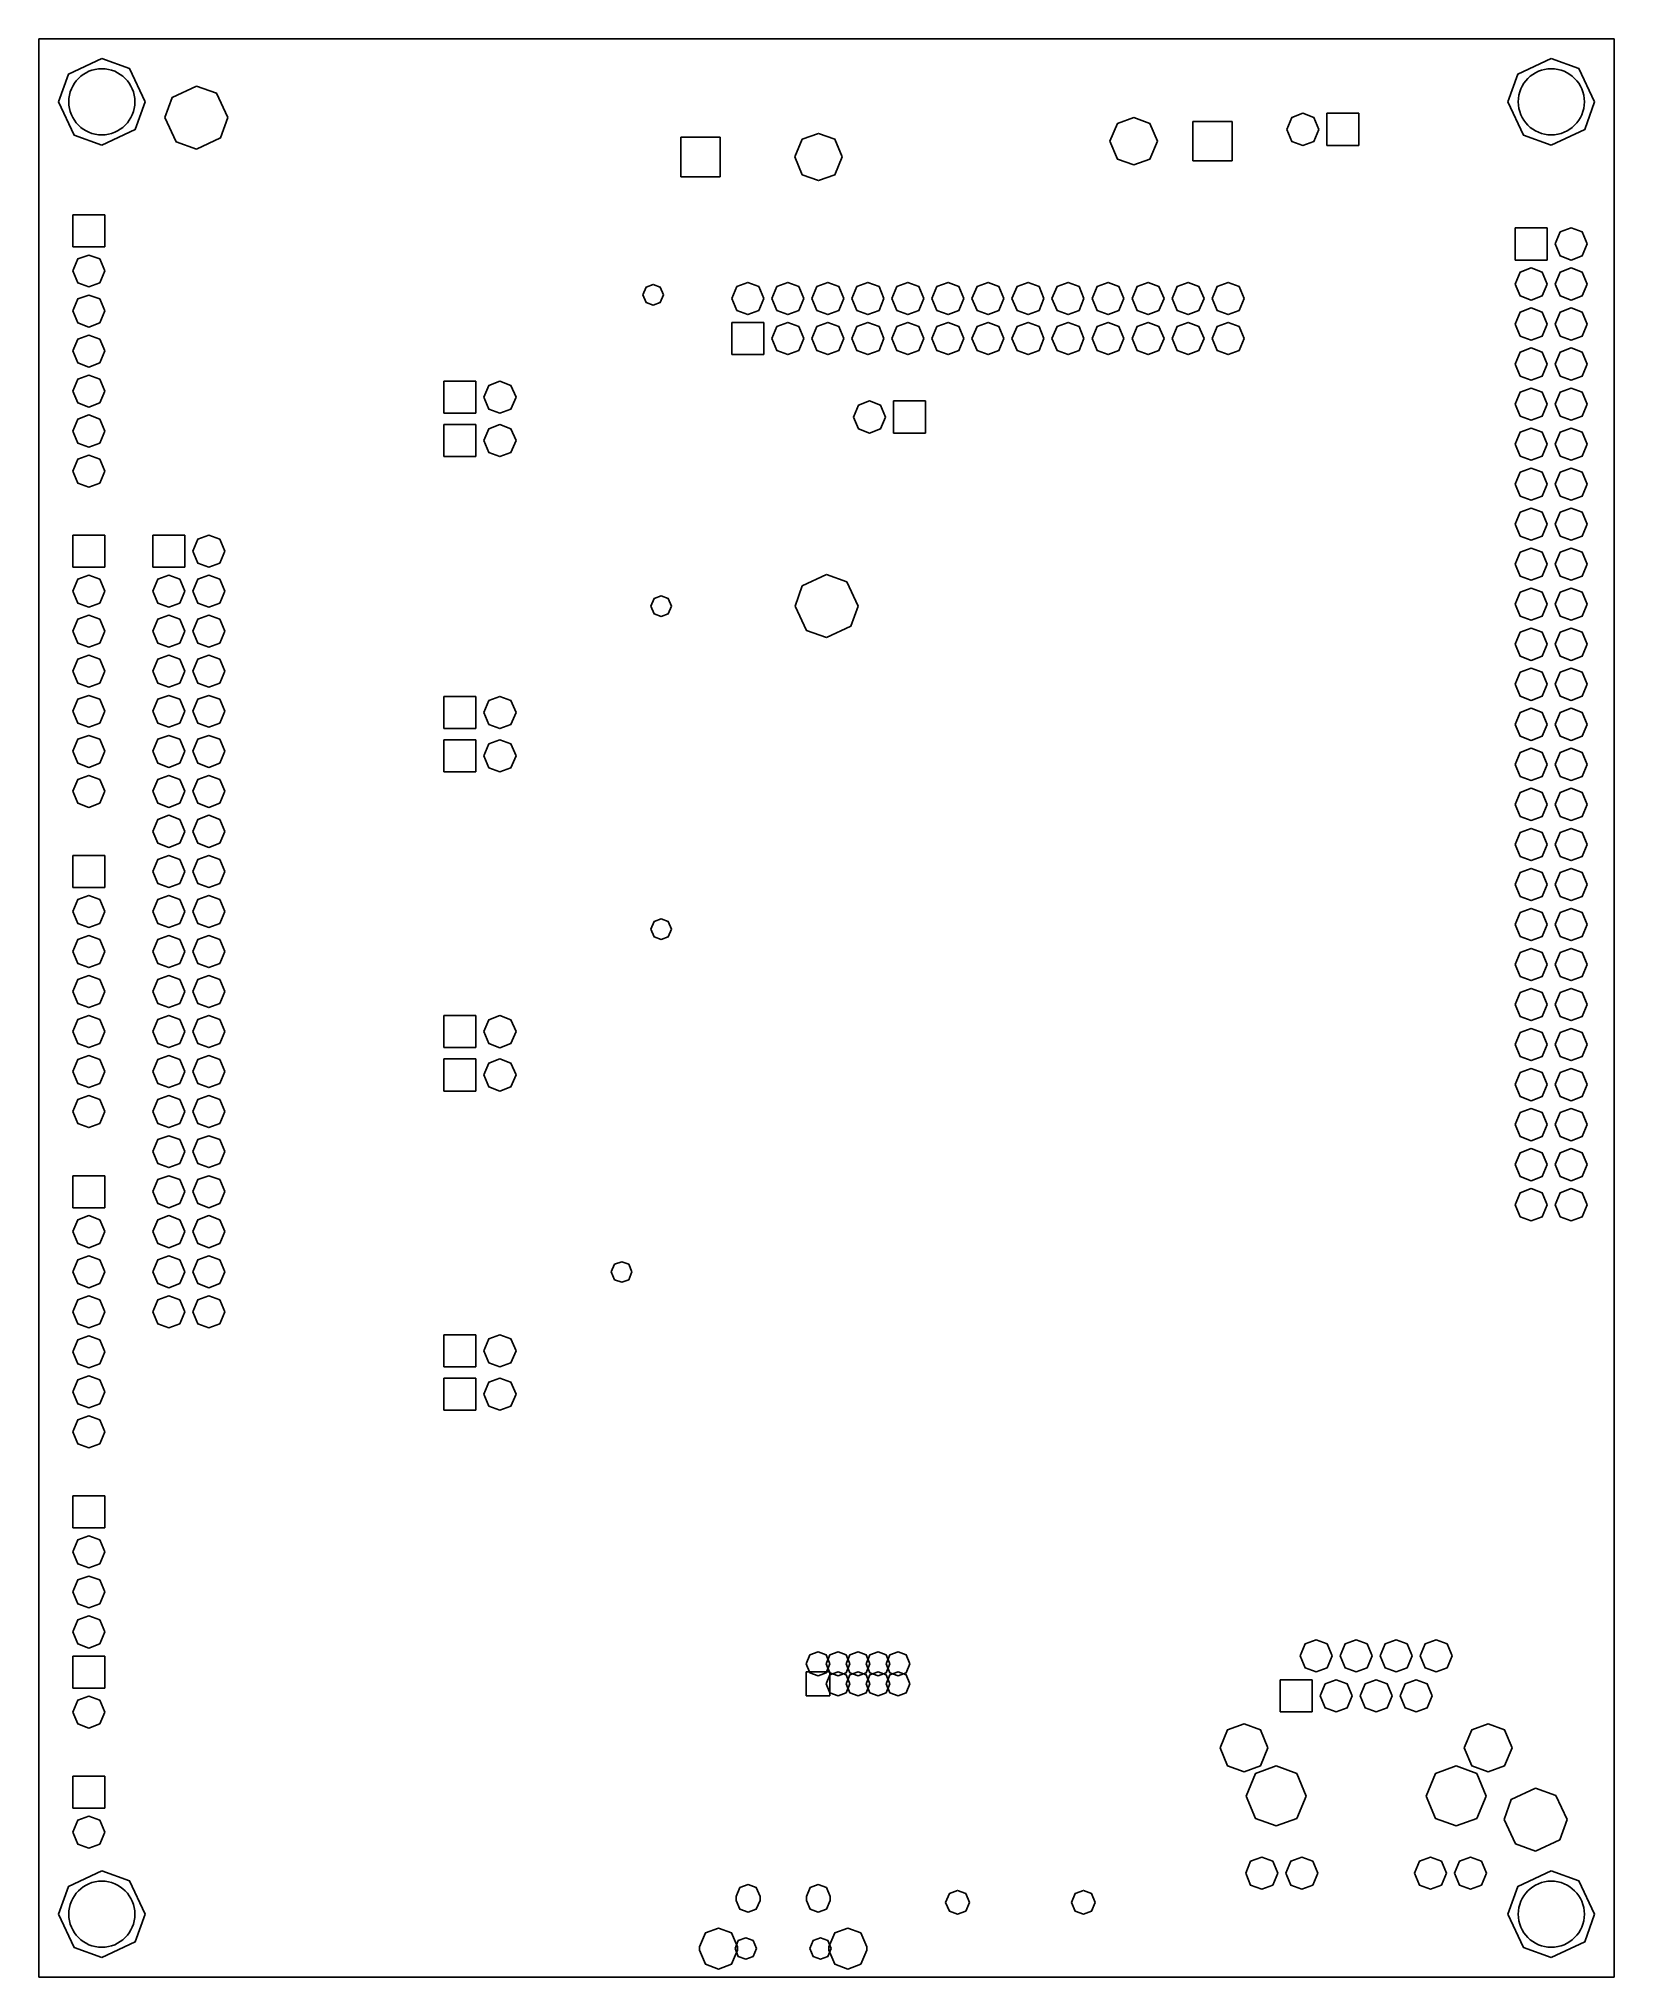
# Model space of a CAD drawing. Extents: x 4 to 104, y 32 to 155.
import ezdxf

# ---------------------------------------------------------------- set-up
doc = ezdxf.new("R2010")
doc.units = 0
doc.layers.get('0').update_dxf_attribs({"linetype": 'CONTINUOUS'})

msp = doc.modelspace()

# ---------------------------------------------------------------- linework, layer by layer
at = {"color": 7, "linetype": 'CONTINUOUS'}
for p, q in [((4.17, 155.18), (104.17, 155.18)), ((4.17, 32.18), (4.17, 155.18)), ((4.17, 155.18), (104.17, 155.18)), ((4.17, 32.18), (4.17, 155.18)), ((4.17, 155.18), (4.17, 32.18)), ((104.17, 155.18), (4.17, 155.18)), ((104.17, 155.18), (104.17, 32.18)), ((104.17, 155.18), (104.17, 32.18)), ((104.17, 32.18), (104.17, 155.18)), ((87.95, 150.45), (85.92, 150.45)), ((85.92, 150.45), (85.92, 148.41)), ((87.95, 148.41), (87.95, 150.45)), ((47.42, 148.93), (44.92, 148.93)), ((44.92, 148.93), (44.92, 146.43)), ((47.42, 146.43), (47.42, 148.93)), ((79.92, 149.93), (77.41, 149.93)), ((77.41, 149.93), (77.41, 147.43)), ((79.92, 147.43), (79.92, 149.93)), ((85.92, 148.41), (87.95, 148.41)), ((44.92, 146.43), (47.42, 146.43)), ((77.41, 147.43), (79.92, 147.43)), ((8.36, 144), (6.33, 144)), ((6.33, 144), (6.33, 141.97)), ((8.36, 141.97), (8.36, 144)), ((99.91, 143.18), (97.88, 143.18)), ((97.88, 143.18), (97.88, 141.14)), ((99.91, 141.14), (99.91, 143.18)), ((6.33, 141.97), (8.36, 141.97)), ((97.88, 141.14), (99.91, 141.14)), ((50.19, 137.18), (48.16, 137.18)), ((48.16, 137.18), (48.16, 135.15)), ((50.19, 135.15), (50.19, 137.18)), ((48.16, 135.15), (50.19, 135.15)), ((31.92, 133.45), (29.88, 133.45)), ((29.88, 133.45), (29.88, 131.42)), ((31.92, 131.42), (31.92, 133.45)), ((60.45, 132.2), (58.42, 132.2)), ((58.42, 132.2), (58.42, 130.16)), ((60.45, 130.16), (60.45, 132.2)), ((29.88, 131.42), (31.92, 131.42)), ((31.92, 130.7), (29.88, 130.7)), ((29.88, 130.7), (29.88, 128.67)), ((31.92, 128.67), (31.92, 130.7)), ((58.42, 130.16), (60.45, 130.16)), ((29.88, 128.67), (31.92, 128.67)), ((8.36, 123.69), (6.33, 123.69)), ((6.33, 123.69), (6.33, 121.65)), ((8.36, 121.65), (8.36, 123.69)), ((13.44, 123.69), (11.41, 123.69)), ((11.41, 123.69), (11.41, 121.65)), ((13.44, 121.65), (13.44, 123.69)), ((6.33, 121.65), (8.36, 121.65)), ((11.41, 121.65), (13.44, 121.65)), ((31.92, 113.45), (29.88, 113.45)), ((29.88, 113.45), (29.88, 111.41)), ((31.92, 111.41), (31.92, 113.45)), ((29.88, 111.41), (31.92, 111.41)), ((31.92, 110.7), (29.88, 110.7)), ((29.88, 110.7), (29.88, 108.66)), ((31.92, 108.66), (31.92, 110.7)), ((29.88, 108.66), (31.92, 108.66)), ((8.36, 103.36), (6.33, 103.36)), ((6.33, 103.36), (6.33, 101.33)), ((8.36, 101.33), (8.36, 103.36)), ((6.33, 101.33), (8.36, 101.33)), ((31.92, 93.2), (29.88, 93.2)), ((29.88, 93.2), (29.88, 91.17)), ((31.92, 91.17), (31.92, 93.2)), ((29.88, 91.17), (31.92, 91.17)), ((31.92, 90.45), (29.88, 90.45)), ((29.88, 90.45), (29.88, 88.41)), ((31.92, 88.41), (31.92, 90.45)), ((29.88, 88.41), (31.92, 88.41)), ((8.36, 83.04), (6.33, 83.04)), ((6.33, 83.04), (6.33, 81.01)), ((8.36, 81.01), (8.36, 83.04)), ((6.33, 81.01), (8.36, 81.01)), ((31.92, 72.95), (29.88, 72.95)), ((29.88, 72.95), (29.88, 70.92)), ((31.92, 70.92), (31.92, 72.95)), ((29.88, 70.92), (31.92, 70.92)), ((31.92, 70.2), (29.88, 70.2)), ((29.88, 70.2), (29.88, 68.17)), ((31.92, 68.17), (31.92, 70.2)), ((29.88, 68.17), (31.92, 68.17)), ((8.36, 62.73), (6.33, 62.73)), ((6.33, 62.73), (6.33, 60.69)), ((8.36, 60.69), (8.36, 62.73)), ((6.33, 60.69), (8.36, 60.69)), ((8.36, 52.56), (6.33, 52.56)), ((6.33, 52.56), (6.33, 50.53)), ((8.36, 50.53), (8.36, 52.56)), ((6.33, 50.53), (8.36, 50.53)), ((54.38, 51.55), (52.87, 51.55)), ((52.87, 51.55), (52.87, 50.04)), ((54.38, 50.04), (54.38, 51.55)), ((84.99, 51.05), (82.96, 51.05)), ((82.96, 51.05), (82.96, 49.02)), ((84.99, 49.02), (84.99, 51.05)), ((52.87, 50.04), (54.38, 50.04)), ((82.96, 49.02), (84.99, 49.02)), ((8.36, 44.94), (6.33, 44.94)), ((6.33, 44.94), (6.33, 42.91)), ((8.36, 42.91), (8.36, 44.94)), ((6.33, 42.91), (8.36, 42.91)), ((48.44, 37.3), (48.44, 37.06)), ((49.95, 37.06), (49.95, 37.3)), ((52.89, 37.3), (52.89, 37.06)), ((54.4, 37.06), (54.4, 37.3)), ((46.11, 34.1), (46.11, 33.9)), ((48.52, 33.9), (48.52, 34.1)), ((54.31, 34.1), (54.31, 33.9)), ((56.72, 33.9), (56.72, 34.1)), ((104.17, 32.18), (4.17, 32.18)), ((104.17, 32.18), (4.17, 32.18)), ((4.17, 32.18), (104.17, 32.18))]:
    msp.add_line(p, q, dxfattribs=at)
at = {"color": 7, "linetype": 'CONTINUOUS', "flags": 128}
for points in [[(8.17, 153.93), (6.05, 152.94), (5.41, 151.18)], [(10.92, 151.18), (9.93, 153.3), (8.17, 153.93)], [(100.17, 153.93), (98.05, 152.94), (97.41, 151.18)], [(102.92, 151.18), (101.93, 153.3), (100.17, 153.93)], [(14.17, 152.18), (12.63, 151.46), (12.17, 150.18)], [(16.17, 150.18), (15.45, 151.72), (14.17, 152.18)], [(5.41, 151.18), (6.41, 149.06), (8.17, 148.43)], [(8.17, 148.43), (10.29, 149.42), (10.92, 151.18)], [(12.17, 150.18), (12.89, 148.64), (14.17, 148.18)], [(14.17, 148.18), (15.71, 148.9), (16.17, 150.18)], [(75.17, 148.68), (74.7, 149.81), (73.67, 150.18), (72.63, 149.81), (72.16, 148.68)], [(85.41, 149.43), (85.1, 150.19), (84.4, 150.45), (83.7, 150.19), (83.38, 149.43)], [(97.41, 151.18), (98.41, 149.06), (100.17, 148.43)], [(100.17, 148.43), (102.29, 149.42), (102.92, 151.18)], [(55.17, 147.68), (54.7, 148.81), (53.67, 149.18), (52.63, 148.81), (52.16, 147.68)], [(83.38, 149.43), (83.7, 148.67), (84.4, 148.41), (85.1, 148.67), (85.41, 149.43)], [(52.16, 147.68), (52.63, 146.55), (53.67, 146.18), (54.7, 146.55), (55.17, 147.68)], [(72.16, 148.68), (72.63, 147.55), (73.67, 147.18), (74.7, 147.55), (75.17, 148.68)], [(102.45, 142.16), (102.14, 142.92), (101.44, 143.18), (100.74, 142.92), (100.42, 142.16)], [(8.36, 140.45), (8.04, 141.21), (7.34, 141.46), (6.64, 141.21), (6.33, 140.45)], [(100.42, 142.16), (100.74, 141.4), (101.44, 141.14), (102.14, 141.4), (102.45, 142.16)], [(6.33, 140.45), (6.64, 139.69), (7.34, 139.43), (8.04, 139.69), (8.36, 140.45)], [(99.91, 139.62), (99.6, 140.38), (98.9, 140.64), (98.2, 140.38), (97.88, 139.62)], [(102.45, 139.62), (102.14, 140.38), (101.44, 140.64), (100.74, 140.38), (100.42, 139.62)], [(43.82, 138.93), (43.62, 139.42), (43.17, 139.59), (42.72, 139.42), (42.51, 138.93)], [(50.19, 138.7), (49.87, 139.46), (49.18, 139.72), (48.48, 139.46), (48.16, 138.7)], [(52.73, 138.7), (52.41, 139.46), (51.72, 139.72), (51.02, 139.46), (50.7, 138.7)], [(55.27, 138.7), (54.96, 139.46), (54.26, 139.72), (53.56, 139.46), (53.24, 138.7)], [(57.81, 138.7), (57.5, 139.46), (56.8, 139.72), (56.1, 139.46), (55.78, 138.7)], [(60.35, 138.7), (60.03, 139.46), (59.34, 139.72), (58.64, 139.46), (58.32, 138.7)], [(62.89, 138.7), (62.57, 139.46), (61.88, 139.72), (61.18, 139.46), (60.86, 138.7)], [(65.43, 138.7), (65.11, 139.46), (64.42, 139.72), (63.72, 139.46), (63.4, 138.7)], [(67.97, 138.7), (67.66, 139.46), (66.96, 139.72), (66.26, 139.46), (65.94, 138.7)], [(70.51, 138.7), (70.2, 139.46), (69.5, 139.72), (68.8, 139.46), (68.48, 138.7)], [(73.05, 138.7), (72.73, 139.46), (72.04, 139.72), (71.34, 139.46), (71.02, 138.7)], [(75.59, 138.7), (75.27, 139.46), (74.58, 139.72), (73.88, 139.46), (73.56, 138.7)], [(78.13, 138.7), (77.81, 139.46), (77.12, 139.72), (76.42, 139.46), (76.1, 138.7)], [(80.67, 138.7), (80.36, 139.46), (79.66, 139.72), (78.96, 139.46), (78.64, 138.7)], [(97.88, 139.62), (98.2, 138.86), (98.9, 138.6), (99.6, 138.86), (99.91, 139.62)], [(100.42, 139.62), (100.74, 138.86), (101.44, 138.6), (102.14, 138.86), (102.45, 139.62)], [(8.36, 137.91), (8.04, 138.67), (7.34, 138.92), (6.64, 138.67), (6.33, 137.91)], [(6.33, 137.91), (6.64, 137.15), (7.34, 136.89), (8.04, 137.15), (8.36, 137.91)], [(42.51, 138.93), (42.72, 138.44), (43.17, 138.28), (43.62, 138.44), (43.82, 138.93)], [(48.16, 138.7), (48.48, 137.94), (49.18, 137.68), (49.87, 137.94), (50.19, 138.7)], [(50.7, 138.7), (51.02, 137.94), (51.72, 137.68), (52.41, 137.94), (52.73, 138.7)], [(53.24, 138.7), (53.56, 137.94), (54.26, 137.68), (54.96, 137.94), (55.27, 138.7)], [(55.78, 138.7), (56.1, 137.94), (56.8, 137.68), (57.5, 137.94), (57.81, 138.7)], [(58.32, 138.7), (58.64, 137.94), (59.34, 137.68), (60.03, 137.94), (60.35, 138.7)], [(60.86, 138.7), (61.18, 137.94), (61.88, 137.68), (62.57, 137.94), (62.89, 138.7)], [(63.4, 138.7), (63.72, 137.94), (64.42, 137.68), (65.11, 137.94), (65.43, 138.7)], [(65.94, 138.7), (66.26, 137.94), (66.96, 137.68), (67.66, 137.94), (67.97, 138.7)], [(68.48, 138.7), (68.8, 137.94), (69.5, 137.68), (70.2, 137.94), (70.51, 138.7)], [(71.02, 138.7), (71.34, 137.94), (72.04, 137.68), (72.73, 137.94), (73.05, 138.7)], [(73.56, 138.7), (73.88, 137.94), (74.58, 137.68), (75.27, 137.94), (75.59, 138.7)], [(76.1, 138.7), (76.42, 137.94), (77.12, 137.68), (77.81, 137.94), (78.13, 138.7)], [(78.64, 138.7), (78.96, 137.94), (79.66, 137.68), (80.36, 137.94), (80.67, 138.7)], [(99.91, 137.08), (99.6, 137.84), (98.9, 138.1), (98.2, 137.84), (97.88, 137.08)], [(102.45, 137.08), (102.14, 137.84), (101.44, 138.1), (100.74, 137.84), (100.42, 137.08)], [(52.73, 136.16), (52.41, 136.92), (51.72, 137.18), (51.02, 136.92), (50.7, 136.16)], [(55.27, 136.16), (54.96, 136.92), (54.26, 137.18), (53.56, 136.92), (53.24, 136.16)], [(57.81, 136.16), (57.5, 136.92), (56.8, 137.18), (56.1, 136.92), (55.78, 136.16)], [(60.35, 136.16), (60.03, 136.92), (59.34, 137.18), (58.64, 136.92), (58.32, 136.16)], [(62.89, 136.16), (62.57, 136.92), (61.88, 137.18), (61.18, 136.92), (60.86, 136.16)], [(65.43, 136.16), (65.11, 136.92), (64.42, 137.18), (63.72, 136.92), (63.4, 136.16)], [(67.97, 136.16), (67.66, 136.92), (66.96, 137.18), (66.26, 136.92), (65.94, 136.16)], [(70.51, 136.16), (70.2, 136.92), (69.5, 137.18), (68.8, 136.92), (68.48, 136.16)], [(73.05, 136.16), (72.73, 136.92), (72.04, 137.18), (71.34, 136.92), (71.02, 136.16)], [(75.59, 136.16), (75.27, 136.92), (74.58, 137.18), (73.88, 136.92), (73.56, 136.16)], [(78.13, 136.16), (77.81, 136.92), (77.12, 137.18), (76.42, 136.92), (76.1, 136.16)], [(80.67, 136.16), (80.36, 136.92), (79.66, 137.18), (78.96, 136.92), (78.64, 136.16)], [(97.88, 137.08), (98.2, 136.32), (98.9, 136.06), (99.6, 136.32), (99.91, 137.08)], [(100.42, 137.08), (100.74, 136.32), (101.44, 136.06), (102.14, 136.32), (102.45, 137.08)], [(8.36, 135.37), (8.04, 136.13), (7.34, 136.38), (6.64, 136.13), (6.33, 135.37)], [(6.33, 135.37), (6.64, 134.61), (7.34, 134.35), (8.04, 134.61), (8.36, 135.37)], [(50.7, 136.16), (51.02, 135.4), (51.72, 135.14), (52.41, 135.4), (52.73, 136.16)], [(53.24, 136.16), (53.56, 135.4), (54.26, 135.14), (54.96, 135.4), (55.27, 136.16)], [(55.78, 136.16), (56.1, 135.4), (56.8, 135.14), (57.5, 135.4), (57.81, 136.16)], [(58.32, 136.16), (58.64, 135.4), (59.34, 135.14), (60.03, 135.4), (60.35, 136.16)], [(60.86, 136.16), (61.18, 135.4), (61.88, 135.14), (62.57, 135.4), (62.89, 136.16)], [(63.4, 136.16), (63.72, 135.4), (64.42, 135.14), (65.11, 135.4), (65.43, 136.16)], [(65.94, 136.16), (66.26, 135.4), (66.96, 135.14), (67.66, 135.4), (67.97, 136.16)], [(68.48, 136.16), (68.8, 135.4), (69.5, 135.14), (70.2, 135.4), (70.51, 136.16)], [(71.02, 136.16), (71.34, 135.4), (72.04, 135.14), (72.73, 135.4), (73.05, 136.16)], [(73.56, 136.16), (73.88, 135.4), (74.58, 135.14), (75.27, 135.4), (75.59, 136.16)], [(76.1, 136.16), (76.42, 135.4), (77.12, 135.14), (77.81, 135.4), (78.13, 136.16)], [(78.64, 136.16), (78.96, 135.4), (79.66, 135.14), (80.36, 135.4), (80.67, 136.16)], [(99.91, 134.54), (99.6, 135.3), (98.9, 135.56), (98.2, 135.3), (97.88, 134.54)], [(102.45, 134.54), (102.14, 135.3), (101.44, 135.56), (100.74, 135.3), (100.42, 134.54)], [(97.88, 134.54), (98.2, 133.78), (98.9, 133.52), (99.6, 133.78), (99.91, 134.54)], [(100.42, 134.54), (100.74, 133.78), (101.44, 133.52), (102.14, 133.78), (102.45, 134.54)], [(8.36, 132.83), (8.04, 133.59), (7.34, 133.84), (6.64, 133.59), (6.33, 132.83)], [(34.46, 132.43), (34.14, 133.19), (33.44, 133.45), (32.74, 133.19), (32.42, 132.43)], [(99.91, 132), (99.6, 132.76), (98.9, 133.02), (98.2, 132.76), (97.88, 132)], [(102.45, 132), (102.14, 132.76), (101.44, 133.02), (100.74, 132.76), (100.42, 132)], [(6.33, 132.83), (6.64, 132.07), (7.34, 131.81), (8.04, 132.07), (8.36, 132.83)], [(32.42, 132.43), (32.74, 131.67), (33.44, 131.42), (34.14, 131.67), (34.46, 132.43)], [(57.91, 131.18), (57.6, 131.94), (56.9, 132.2), (56.2, 131.94), (55.88, 131.18)], [(97.88, 132), (98.2, 131.24), (98.9, 130.98), (99.6, 131.24), (99.91, 132)], [(100.42, 132), (100.74, 131.24), (101.44, 130.98), (102.14, 131.24), (102.45, 132)], [(8.36, 130.29), (8.04, 131.05), (7.34, 131.31), (6.64, 131.05), (6.33, 130.29)], [(34.46, 129.68), (34.14, 130.44), (33.44, 130.7), (32.74, 130.44), (32.42, 129.68)], [(55.88, 131.18), (56.2, 130.42), (56.9, 130.16), (57.6, 130.42), (57.91, 131.18)], [(99.91, 129.46), (99.6, 130.22), (98.9, 130.48), (98.2, 130.22), (97.88, 129.46)], [(102.45, 129.46), (102.14, 130.22), (101.44, 130.48), (100.74, 130.22), (100.42, 129.46)], [(6.33, 130.29), (6.64, 129.53), (7.34, 129.27), (8.04, 129.53), (8.36, 130.29)], [(32.42, 129.68), (32.74, 128.92), (33.44, 128.67), (34.14, 128.92), (34.46, 129.68)], [(97.88, 129.46), (98.2, 128.7), (98.9, 128.44), (99.6, 128.7), (99.91, 129.46)], [(100.42, 129.46), (100.74, 128.7), (101.44, 128.44), (102.14, 128.7), (102.45, 129.46)], [(8.36, 127.75), (8.04, 128.51), (7.34, 128.76), (6.64, 128.51), (6.33, 127.75)], [(99.91, 126.92), (99.6, 127.68), (98.9, 127.94), (98.2, 127.68), (97.88, 126.92)], [(102.45, 126.92), (102.14, 127.68), (101.44, 127.94), (100.74, 127.68), (100.42, 126.92)], [(6.33, 127.75), (6.64, 126.99), (7.34, 126.73), (8.04, 126.99), (8.36, 127.75)], [(97.88, 126.92), (98.2, 126.16), (98.9, 125.9), (99.6, 126.16), (99.91, 126.92)], [(100.42, 126.92), (100.74, 126.16), (101.44, 125.9), (102.14, 126.16), (102.45, 126.92)], [(99.91, 124.38), (99.6, 125.14), (98.9, 125.4), (98.2, 125.14), (97.88, 124.38)], [(97.88, 124.38), (98.2, 123.62), (98.9, 123.36), (99.6, 123.62), (99.91, 124.38)], [(102.45, 124.38), (102.14, 125.14), (101.44, 125.4), (100.74, 125.14), (100.42, 124.38)], [(100.42, 124.38), (100.74, 123.62), (101.44, 123.36), (102.14, 123.62), (102.45, 124.38)], [(15.98, 122.67), (15.66, 123.43), (14.96, 123.68), (14.26, 123.43), (13.95, 122.67)], [(13.95, 122.67), (14.26, 121.91), (14.96, 121.65), (15.66, 121.91), (15.98, 122.67)], [(99.91, 121.84), (99.6, 122.6), (98.9, 122.86), (98.2, 122.6), (97.88, 121.84)], [(97.88, 121.84), (98.2, 121.08), (98.9, 120.82), (99.6, 121.08), (99.91, 121.84)], [(102.45, 121.84), (102.14, 122.6), (101.44, 122.86), (100.74, 122.6), (100.42, 121.84)], [(100.42, 121.84), (100.74, 121.08), (101.44, 120.82), (102.14, 121.08), (102.45, 121.84)], [(8.36, 120.13), (8.04, 120.89), (7.34, 121.14), (6.64, 120.89), (6.33, 120.13)], [(13.44, 120.13), (13.12, 120.89), (12.42, 121.14), (11.72, 120.89), (11.41, 120.13)], [(15.98, 120.13), (15.66, 120.89), (14.96, 121.14), (14.26, 120.89), (13.95, 120.13)], [(54.17, 121.18), (52.63, 120.46), (52.17, 119.18)], [(56.17, 119.18), (55.45, 120.72), (54.17, 121.18)], [(6.33, 120.13), (6.64, 119.37), (7.34, 119.11), (8.04, 119.37), (8.36, 120.13)], [(11.41, 120.13), (11.72, 119.37), (12.42, 119.11), (13.12, 119.37), (13.44, 120.13)], [(13.95, 120.13), (14.26, 119.37), (14.96, 119.11), (15.66, 119.37), (15.98, 120.13)], [(44.32, 119.18), (44.12, 119.67), (43.67, 119.83), (43.22, 119.67), (43.01, 119.18)], [(99.91, 119.3), (99.6, 120.06), (98.9, 120.32), (98.2, 120.06), (97.88, 119.3)], [(102.45, 119.3), (102.14, 120.06), (101.44, 120.32), (100.74, 120.06), (100.42, 119.3)], [(8.36, 117.59), (8.04, 118.35), (7.34, 118.61), (6.64, 118.35), (6.33, 117.59)], [(13.44, 117.59), (13.12, 118.35), (12.42, 118.61), (11.72, 118.35), (11.41, 117.59)], [(15.98, 117.59), (15.66, 118.35), (14.96, 118.61), (14.26, 118.35), (13.95, 117.59)], [(43.01, 119.18), (43.22, 118.69), (43.67, 118.53), (44.12, 118.69), (44.32, 119.18)], [(52.17, 119.18), (52.89, 117.64), (54.17, 117.18)], [(54.17, 117.18), (55.71, 117.9), (56.17, 119.18)], [(97.88, 119.3), (98.2, 118.54), (98.9, 118.28), (99.6, 118.54), (99.91, 119.3)], [(100.42, 119.3), (100.74, 118.54), (101.44, 118.28), (102.14, 118.54), (102.45, 119.3)], [(6.33, 117.59), (6.64, 116.83), (7.34, 116.57), (8.04, 116.83), (8.36, 117.59)], [(11.41, 117.59), (11.72, 116.83), (12.42, 116.57), (13.12, 116.83), (13.44, 117.59)], [(13.95, 117.59), (14.26, 116.83), (14.96, 116.57), (15.66, 116.83), (15.98, 117.59)], [(99.91, 116.76), (99.6, 117.52), (98.9, 117.78), (98.2, 117.52), (97.88, 116.76)], [(102.45, 116.76), (102.14, 117.52), (101.44, 117.78), (100.74, 117.52), (100.42, 116.76)], [(8.36, 115.05), (8.04, 115.81), (7.34, 116.06), (6.64, 115.81), (6.33, 115.05)], [(13.44, 115.05), (13.12, 115.81), (12.42, 116.06), (11.72, 115.81), (11.41, 115.05)], [(15.98, 115.05), (15.66, 115.81), (14.96, 116.06), (14.26, 115.81), (13.95, 115.05)], [(97.88, 116.76), (98.2, 116), (98.9, 115.74), (99.6, 116), (99.91, 116.76)], [(100.42, 116.76), (100.74, 116), (101.44, 115.74), (102.14, 116), (102.45, 116.76)], [(6.33, 115.05), (6.64, 114.29), (7.34, 114.03), (8.04, 114.29), (8.36, 115.05)], [(11.41, 115.05), (11.72, 114.29), (12.42, 114.03), (13.12, 114.29), (13.44, 115.05)], [(13.95, 115.05), (14.26, 114.29), (14.96, 114.03), (15.66, 114.29), (15.98, 115.05)], [(99.91, 114.22), (99.6, 114.98), (98.9, 115.24), (98.2, 114.98), (97.88, 114.22)], [(102.45, 114.22), (102.14, 114.98), (101.44, 115.24), (100.74, 114.98), (100.42, 114.22)], [(8.36, 112.51), (8.04, 113.27), (7.34, 113.52), (6.64, 113.27), (6.33, 112.51)], [(13.44, 112.51), (13.12, 113.27), (12.42, 113.52), (11.72, 113.27), (11.41, 112.51)], [(15.98, 112.51), (15.66, 113.27), (14.96, 113.52), (14.26, 113.27), (13.95, 112.51)], [(34.46, 112.43), (34.14, 113.19), (33.44, 113.45), (32.74, 113.19), (32.42, 112.43)], [(97.88, 114.22), (98.2, 113.46), (98.9, 113.2), (99.6, 113.46), (99.91, 114.22)], [(100.42, 114.22), (100.74, 113.46), (101.44, 113.2), (102.14, 113.46), (102.45, 114.22)], [(6.33, 112.51), (6.64, 111.75), (7.34, 111.49), (8.04, 111.75), (8.36, 112.51)], [(11.41, 112.51), (11.72, 111.75), (12.42, 111.49), (13.12, 111.75), (13.44, 112.51)], [(13.95, 112.51), (14.26, 111.75), (14.96, 111.49), (15.66, 111.75), (15.98, 112.51)], [(32.42, 112.43), (32.74, 111.67), (33.44, 111.41), (34.14, 111.67), (34.46, 112.43)], [(99.91, 111.68), (99.6, 112.44), (98.9, 112.7), (98.2, 112.44), (97.88, 111.68)], [(102.45, 111.68), (102.14, 112.44), (101.44, 112.7), (100.74, 112.44), (100.42, 111.68)], [(8.36, 109.97), (8.04, 110.73), (7.34, 110.98), (6.64, 110.73), (6.33, 109.97)], [(13.44, 109.97), (13.12, 110.73), (12.42, 110.98), (11.72, 110.73), (11.41, 109.97)], [(15.98, 109.97), (15.66, 110.73), (14.96, 110.98), (14.26, 110.73), (13.95, 109.97)], [(97.88, 111.68), (98.2, 110.92), (98.9, 110.66), (99.6, 110.92), (99.91, 111.68)], [(100.42, 111.68), (100.74, 110.92), (101.44, 110.66), (102.14, 110.92), (102.45, 111.68)], [(6.33, 109.97), (6.64, 109.21), (7.34, 108.95), (8.04, 109.21), (8.36, 109.97)], [(11.41, 109.97), (11.72, 109.21), (12.42, 108.95), (13.12, 109.21), (13.44, 109.97)], [(13.95, 109.97), (14.26, 109.21), (14.96, 108.95), (15.66, 109.21), (15.98, 109.97)], [(34.46, 109.68), (34.14, 110.44), (33.44, 110.7), (32.74, 110.44), (32.42, 109.68)], [(32.42, 109.68), (32.74, 108.92), (33.44, 108.67), (34.14, 108.92), (34.46, 109.68)], [(99.91, 109.14), (99.6, 109.9), (98.9, 110.16), (98.2, 109.9), (97.88, 109.14)], [(102.45, 109.14), (102.14, 109.9), (101.44, 110.16), (100.74, 109.9), (100.42, 109.14)], [(8.36, 107.43), (8.04, 108.19), (7.34, 108.44), (6.64, 108.19), (6.33, 107.43)], [(13.44, 107.43), (13.12, 108.19), (12.42, 108.44), (11.72, 108.19), (11.41, 107.43)], [(15.98, 107.43), (15.66, 108.19), (14.96, 108.44), (14.26, 108.19), (13.95, 107.43)], [(97.88, 109.14), (98.2, 108.38), (98.9, 108.12), (99.6, 108.38), (99.91, 109.14)], [(100.42, 109.14), (100.74, 108.38), (101.44, 108.12), (102.14, 108.38), (102.45, 109.14)], [(6.33, 107.43), (6.64, 106.67), (7.34, 106.41), (8.04, 106.67), (8.36, 107.43)], [(11.41, 107.43), (11.72, 106.67), (12.42, 106.41), (13.12, 106.67), (13.44, 107.43)], [(13.95, 107.43), (14.26, 106.67), (14.96, 106.41), (15.66, 106.67), (15.98, 107.43)], [(99.91, 106.6), (99.6, 107.36), (98.9, 107.62), (98.2, 107.36), (97.88, 106.6)], [(102.45, 106.6), (102.14, 107.36), (101.44, 107.62), (100.74, 107.36), (100.42, 106.6)], [(13.44, 104.89), (13.12, 105.65), (12.42, 105.91), (11.72, 105.65), (11.41, 104.89)], [(15.98, 104.89), (15.66, 105.65), (14.96, 105.91), (14.26, 105.65), (13.95, 104.89)], [(97.88, 106.6), (98.2, 105.84), (98.9, 105.58), (99.6, 105.84), (99.91, 106.6)], [(100.42, 106.6), (100.74, 105.84), (101.44, 105.58), (102.14, 105.84), (102.45, 106.6)], [(11.41, 104.89), (11.72, 104.13), (12.42, 103.87), (13.12, 104.13), (13.44, 104.89)], [(13.95, 104.89), (14.26, 104.13), (14.96, 103.87), (15.66, 104.13), (15.98, 104.89)], [(99.91, 104.06), (99.6, 104.82), (98.9, 105.08), (98.2, 104.82), (97.88, 104.06)], [(102.45, 104.06), (102.14, 104.82), (101.44, 105.08), (100.74, 104.82), (100.42, 104.06)], [(13.44, 102.35), (13.12, 103.11), (12.42, 103.36), (11.72, 103.11), (11.41, 102.35)], [(15.98, 102.35), (15.66, 103.11), (14.96, 103.36), (14.26, 103.11), (13.95, 102.35)], [(97.88, 104.06), (98.2, 103.3), (98.9, 103.04), (99.6, 103.3), (99.91, 104.06)], [(100.42, 104.06), (100.74, 103.3), (101.44, 103.04), (102.14, 103.3), (102.45, 104.06)], [(11.41, 102.35), (11.72, 101.59), (12.42, 101.33), (13.12, 101.59), (13.44, 102.35)], [(13.95, 102.35), (14.26, 101.59), (14.96, 101.33), (15.66, 101.59), (15.98, 102.35)], [(99.91, 101.52), (99.6, 102.28), (98.9, 102.54), (98.2, 102.28), (97.88, 101.52)], [(102.45, 101.52), (102.14, 102.28), (101.44, 102.54), (100.74, 102.28), (100.42, 101.52)], [(97.88, 101.52), (98.2, 100.76), (98.9, 100.5), (99.6, 100.76), (99.91, 101.52)], [(100.42, 101.52), (100.74, 100.76), (101.44, 100.5), (102.14, 100.76), (102.45, 101.52)], [(8.36, 99.81), (8.04, 100.57), (7.34, 100.82), (6.64, 100.57), (6.33, 99.81)], [(6.33, 99.81), (6.64, 99.05), (7.34, 98.79), (8.04, 99.05), (8.36, 99.81)], [(13.44, 99.81), (13.12, 100.57), (12.42, 100.82), (11.72, 100.57), (11.41, 99.81)], [(11.41, 99.81), (11.72, 99.05), (12.42, 98.79), (13.12, 99.05), (13.44, 99.81)], [(15.98, 99.81), (15.66, 100.57), (14.96, 100.82), (14.26, 100.57), (13.95, 99.81)], [(13.95, 99.81), (14.26, 99.05), (14.96, 98.79), (15.66, 99.05), (15.98, 99.81)], [(99.91, 98.98), (99.6, 99.74), (98.9, 100), (98.2, 99.74), (97.88, 98.98)], [(102.45, 98.98), (102.14, 99.74), (101.44, 100), (100.74, 99.74), (100.42, 98.98)], [(44.32, 98.68), (44.12, 99.17), (43.67, 99.34), (43.22, 99.17), (43.01, 98.68)], [(43.01, 98.68), (43.22, 98.19), (43.67, 98.03), (44.12, 98.19), (44.32, 98.68)], [(97.88, 98.98), (98.2, 98.22), (98.9, 97.96), (99.6, 98.22), (99.91, 98.98)], [(100.42, 98.98), (100.74, 98.22), (101.44, 97.96), (102.14, 98.22), (102.45, 98.98)], [(8.36, 97.27), (8.04, 98.03), (7.34, 98.28), (6.64, 98.03), (6.33, 97.27)], [(6.33, 97.27), (6.64, 96.51), (7.34, 96.25), (8.04, 96.51), (8.36, 97.27)], [(13.44, 97.27), (13.12, 98.03), (12.42, 98.28), (11.72, 98.03), (11.41, 97.27)], [(11.41, 97.27), (11.72, 96.51), (12.42, 96.25), (13.12, 96.51), (13.44, 97.27)], [(15.98, 97.27), (15.66, 98.03), (14.96, 98.28), (14.26, 98.03), (13.95, 97.27)], [(13.95, 97.27), (14.26, 96.51), (14.96, 96.25), (15.66, 96.51), (15.98, 97.27)], [(99.91, 96.44), (99.6, 97.2), (98.9, 97.46), (98.2, 97.2), (97.88, 96.44)], [(102.45, 96.44), (102.14, 97.2), (101.44, 97.46), (100.74, 97.2), (100.42, 96.44)], [(97.88, 96.44), (98.2, 95.68), (98.9, 95.42), (99.6, 95.68), (99.91, 96.44)], [(100.42, 96.44), (100.74, 95.68), (101.44, 95.42), (102.14, 95.68), (102.45, 96.44)], [(8.36, 94.73), (8.04, 95.49), (7.34, 95.74), (6.64, 95.49), (6.33, 94.73)], [(6.33, 94.73), (6.64, 93.97), (7.34, 93.71), (8.04, 93.97), (8.36, 94.73)], [(13.44, 94.73), (13.12, 95.49), (12.42, 95.74), (11.72, 95.49), (11.41, 94.73)], [(11.41, 94.73), (11.72, 93.97), (12.42, 93.71), (13.12, 93.97), (13.44, 94.73)], [(15.98, 94.73), (15.66, 95.49), (14.96, 95.74), (14.26, 95.49), (13.95, 94.73)], [(13.95, 94.73), (14.26, 93.97), (14.96, 93.71), (15.66, 93.97), (15.98, 94.73)], [(99.91, 93.9), (99.6, 94.66), (98.9, 94.92), (98.2, 94.66), (97.88, 93.9)], [(102.45, 93.9), (102.14, 94.66), (101.44, 94.92), (100.74, 94.66), (100.42, 93.9)], [(97.88, 93.9), (98.2, 93.14), (98.9, 92.88), (99.6, 93.14), (99.91, 93.9)], [(100.42, 93.9), (100.74, 93.14), (101.44, 92.88), (102.14, 93.14), (102.45, 93.9)], [(8.36, 92.19), (8.04, 92.95), (7.34, 93.21), (6.64, 92.95), (6.33, 92.19)], [(13.44, 92.19), (13.12, 92.95), (12.42, 93.21), (11.72, 92.95), (11.41, 92.19)], [(15.98, 92.19), (15.66, 92.95), (14.96, 93.21), (14.26, 92.95), (13.95, 92.19)], [(34.46, 92.18), (34.14, 92.94), (33.44, 93.2), (32.74, 92.94), (32.42, 92.18)], [(99.91, 91.36), (99.6, 92.12), (98.9, 92.38), (98.2, 92.12), (97.88, 91.36)], [(102.45, 91.36), (102.14, 92.12), (101.44, 92.38), (100.74, 92.12), (100.42, 91.36)], [(6.33, 92.19), (6.64, 91.43), (7.34, 91.17), (8.04, 91.43), (8.36, 92.19)], [(11.41, 92.19), (11.72, 91.43), (12.42, 91.17), (13.12, 91.43), (13.44, 92.19)], [(13.95, 92.19), (14.26, 91.43), (14.96, 91.17), (15.66, 91.43), (15.98, 92.19)], [(32.42, 92.18), (32.74, 91.42), (33.44, 91.16), (34.14, 91.42), (34.46, 92.18)], [(97.88, 91.36), (98.2, 90.6), (98.9, 90.34), (99.6, 90.6), (99.91, 91.36)], [(100.42, 91.36), (100.74, 90.6), (101.44, 90.34), (102.14, 90.6), (102.45, 91.36)], [(8.36, 89.65), (8.04, 90.41), (7.34, 90.66), (6.64, 90.41), (6.33, 89.65)], [(13.44, 89.65), (13.12, 90.41), (12.42, 90.66), (11.72, 90.41), (11.41, 89.65)], [(15.98, 89.65), (15.66, 90.41), (14.96, 90.66), (14.26, 90.41), (13.95, 89.65)], [(34.46, 89.43), (34.14, 90.19), (33.44, 90.45), (32.74, 90.19), (32.42, 89.43)], [(99.91, 88.82), (99.6, 89.58), (98.9, 89.84), (98.2, 89.58), (97.88, 88.82)], [(102.45, 88.82), (102.14, 89.58), (101.44, 89.84), (100.74, 89.58), (100.42, 88.82)], [(6.33, 89.65), (6.64, 88.89), (7.34, 88.63), (8.04, 88.89), (8.36, 89.65)], [(11.41, 89.65), (11.72, 88.89), (12.42, 88.63), (13.12, 88.89), (13.44, 89.65)], [(13.95, 89.65), (14.26, 88.89), (14.96, 88.63), (15.66, 88.89), (15.98, 89.65)], [(32.42, 89.43), (32.74, 88.67), (33.44, 88.41), (34.14, 88.67), (34.46, 89.43)], [(97.88, 88.82), (98.2, 88.06), (98.9, 87.8), (99.6, 88.06), (99.91, 88.82)], [(100.42, 88.82), (100.74, 88.06), (101.44, 87.8), (102.14, 88.06), (102.45, 88.82)], [(8.36, 87.11), (8.04, 87.87), (7.34, 88.12), (6.64, 87.87), (6.33, 87.11)], [(13.44, 87.11), (13.12, 87.87), (12.42, 88.12), (11.72, 87.87), (11.41, 87.11)], [(15.98, 87.11), (15.66, 87.87), (14.96, 88.12), (14.26, 87.87), (13.95, 87.11)], [(6.33, 87.11), (6.64, 86.35), (7.34, 86.09), (8.04, 86.35), (8.36, 87.11)], [(11.41, 87.11), (11.72, 86.35), (12.42, 86.09), (13.12, 86.35), (13.44, 87.11)], [(13.95, 87.11), (14.26, 86.35), (14.96, 86.09), (15.66, 86.35), (15.98, 87.11)], [(99.91, 86.28), (99.6, 87.04), (98.9, 87.3), (98.2, 87.04), (97.88, 86.28)], [(97.88, 86.28), (98.2, 85.52), (98.9, 85.26), (99.6, 85.52), (99.91, 86.28)], [(102.45, 86.28), (102.14, 87.04), (101.44, 87.3), (100.74, 87.04), (100.42, 86.28)], [(100.42, 86.28), (100.74, 85.52), (101.44, 85.26), (102.14, 85.52), (102.45, 86.28)], [(13.44, 84.57), (13.12, 85.33), (12.42, 85.58), (11.72, 85.33), (11.41, 84.57)], [(15.98, 84.57), (15.66, 85.33), (14.96, 85.58), (14.26, 85.33), (13.95, 84.57)], [(11.41, 84.57), (11.72, 83.81), (12.42, 83.55), (13.12, 83.81), (13.44, 84.57)], [(13.95, 84.57), (14.26, 83.81), (14.96, 83.55), (15.66, 83.81), (15.98, 84.57)], [(99.91, 83.74), (99.6, 84.5), (98.9, 84.76), (98.2, 84.5), (97.88, 83.74)], [(97.88, 83.74), (98.2, 82.98), (98.9, 82.72), (99.6, 82.98), (99.91, 83.74)], [(102.45, 83.74), (102.14, 84.5), (101.44, 84.76), (100.74, 84.5), (100.42, 83.74)], [(100.42, 83.74), (100.74, 82.98), (101.44, 82.72), (102.14, 82.98), (102.45, 83.74)], [(13.44, 82.03), (13.12, 82.79), (12.42, 83.04), (11.72, 82.79), (11.41, 82.03)], [(15.98, 82.03), (15.66, 82.79), (14.96, 83.04), (14.26, 82.79), (13.95, 82.03)], [(11.41, 82.03), (11.72, 81.27), (12.42, 81.01), (13.12, 81.27), (13.44, 82.03)], [(13.95, 82.03), (14.26, 81.27), (14.96, 81.01), (15.66, 81.27), (15.98, 82.03)], [(99.91, 81.2), (99.6, 81.96), (98.9, 82.22), (98.2, 81.96), (97.88, 81.2)], [(97.88, 81.2), (98.2, 80.44), (98.9, 80.18), (99.6, 80.44), (99.91, 81.2)], [(102.45, 81.2), (102.14, 81.96), (101.44, 82.22), (100.74, 81.96), (100.42, 81.2)], [(100.42, 81.2), (100.74, 80.44), (101.44, 80.18), (102.14, 80.44), (102.45, 81.2)], [(8.36, 79.49), (8.04, 80.25), (7.34, 80.51), (6.64, 80.25), (6.33, 79.49)], [(13.44, 79.49), (13.12, 80.25), (12.42, 80.51), (11.72, 80.25), (11.41, 79.49)], [(15.98, 79.49), (15.66, 80.25), (14.96, 80.51), (14.26, 80.25), (13.95, 79.49)], [(6.33, 79.49), (6.64, 78.73), (7.34, 78.47), (8.04, 78.73), (8.36, 79.49)], [(11.41, 79.49), (11.72, 78.73), (12.42, 78.47), (13.12, 78.73), (13.44, 79.49)], [(13.95, 79.49), (14.26, 78.73), (14.96, 78.47), (15.66, 78.73), (15.98, 79.49)], [(8.36, 76.95), (8.04, 77.71), (7.34, 77.96), (6.64, 77.71), (6.33, 76.95)], [(13.44, 76.95), (13.12, 77.71), (12.42, 77.96), (11.72, 77.71), (11.41, 76.95)], [(15.98, 76.95), (15.66, 77.71), (14.96, 77.96), (14.26, 77.71), (13.95, 76.95)], [(41.82, 76.93), (41.62, 77.42), (41.17, 77.58), (40.72, 77.42), (40.51, 76.93)], [(6.33, 76.95), (6.64, 76.19), (7.34, 75.93), (8.04, 76.19), (8.36, 76.95)], [(11.41, 76.95), (11.72, 76.19), (12.42, 75.93), (13.12, 76.19), (13.44, 76.95)], [(13.95, 76.95), (14.26, 76.19), (14.96, 75.93), (15.66, 76.19), (15.98, 76.95)], [(40.51, 76.93), (40.72, 76.44), (41.17, 76.28), (41.62, 76.44), (41.82, 76.93)], [(8.36, 74.41), (8.04, 75.17), (7.34, 75.42), (6.64, 75.17), (6.33, 74.41)], [(13.44, 74.41), (13.12, 75.17), (12.42, 75.42), (11.72, 75.17), (11.41, 74.41)], [(15.98, 74.41), (15.66, 75.17), (14.96, 75.42), (14.26, 75.17), (13.95, 74.41)], [(6.33, 74.41), (6.64, 73.65), (7.34, 73.39), (8.04, 73.65), (8.36, 74.41)], [(11.41, 74.41), (11.72, 73.65), (12.42, 73.39), (13.12, 73.65), (13.44, 74.41)], [(13.95, 74.41), (14.26, 73.65), (14.96, 73.39), (15.66, 73.65), (15.98, 74.41)], [(8.36, 71.87), (8.04, 72.63), (7.34, 72.88), (6.64, 72.63), (6.33, 71.87)], [(34.46, 71.93), (34.14, 72.69), (33.44, 72.95), (32.74, 72.69), (32.42, 71.93)], [(6.33, 71.87), (6.64, 71.11), (7.34, 70.85), (8.04, 71.11), (8.36, 71.87)], [(32.42, 71.93), (32.74, 71.17), (33.44, 70.92), (34.14, 71.17), (34.46, 71.93)], [(8.36, 69.33), (8.04, 70.09), (7.34, 70.34), (6.64, 70.09), (6.33, 69.33)], [(34.46, 69.18), (34.14, 69.94), (33.44, 70.2), (32.74, 69.94), (32.42, 69.18)], [(6.33, 69.33), (6.64, 68.57), (7.34, 68.31), (8.04, 68.57), (8.36, 69.33)], [(32.42, 69.18), (32.74, 68.42), (33.44, 68.17), (34.14, 68.42), (34.46, 69.18)], [(8.36, 66.79), (8.04, 67.55), (7.34, 67.81), (6.64, 67.55), (6.33, 66.79)], [(6.33, 66.79), (6.64, 66.03), (7.34, 65.77), (8.04, 66.03), (8.36, 66.79)], [(8.36, 59.17), (8.04, 59.93), (7.34, 60.18), (6.64, 59.93), (6.33, 59.17)], [(6.33, 59.17), (6.64, 58.41), (7.34, 58.15), (8.04, 58.41), (8.36, 59.17)], [(8.36, 56.63), (8.04, 57.39), (7.34, 57.64), (6.64, 57.39), (6.33, 56.63)], [(6.33, 56.63), (6.64, 55.87), (7.34, 55.61), (8.04, 55.87), (8.36, 56.63)], [(8.36, 54.09), (8.04, 54.85), (7.34, 55.11), (6.64, 54.85), (6.33, 54.09)], [(6.33, 54.09), (6.64, 53.33), (7.34, 53.07), (8.04, 53.33), (8.36, 54.09)], [(86.26, 52.57), (85.94, 53.33), (85.24, 53.59), (84.54, 53.33), (84.23, 52.57)], [(88.8, 52.57), (88.48, 53.33), (87.78, 53.59), (87.08, 53.33), (86.77, 52.57)], [(91.34, 52.57), (91.02, 53.33), (90.32, 53.59), (89.62, 53.33), (89.31, 52.57)], [(93.88, 52.57), (93.56, 53.33), (92.86, 53.59), (92.16, 53.33), (91.85, 52.57)], [(54.38, 52.07), (54.15, 52.63), (53.63, 52.82), (53.11, 52.63), (52.87, 52.07)], [(52.87, 52.07), (53.11, 51.5), (53.63, 51.31), (54.15, 51.5), (54.38, 52.07)], [(55.65, 52.07), (55.41, 52.63), (54.9, 52.82), (54.38, 52.63), (54.14, 52.07)], [(54.14, 52.07), (54.38, 51.5), (54.9, 51.31), (55.41, 51.5), (55.65, 52.07)], [(56.92, 52.07), (56.69, 52.63), (56.17, 52.82), (55.65, 52.63), (55.41, 52.07)], [(55.41, 52.07), (55.65, 51.5), (56.17, 51.31), (56.69, 51.5), (56.92, 52.07)], [(58.19, 52.07), (57.95, 52.63), (57.44, 52.82), (56.92, 52.63), (56.68, 52.07)], [(56.68, 52.07), (56.92, 51.5), (57.44, 51.31), (57.95, 51.5), (58.19, 52.07)], [(59.46, 52.07), (59.23, 52.63), (58.71, 52.82), (58.19, 52.63), (57.95, 52.07)], [(57.95, 52.07), (58.19, 51.5), (58.71, 51.31), (59.23, 51.5), (59.46, 52.07)], [(84.23, 52.57), (84.54, 51.81), (85.24, 51.56), (85.94, 51.81), (86.26, 52.57)], [(86.77, 52.57), (87.08, 51.81), (87.78, 51.56), (88.48, 51.81), (88.8, 52.57)], [(89.31, 52.57), (89.62, 51.81), (90.32, 51.56), (91.02, 51.81), (91.34, 52.57)], [(91.85, 52.57), (92.16, 51.81), (92.86, 51.56), (93.56, 51.81), (93.88, 52.57)], [(55.65, 50.8), (55.41, 51.36), (54.9, 51.55), (54.38, 51.36), (54.14, 50.8)], [(54.14, 50.8), (54.38, 50.23), (54.9, 50.04), (55.41, 50.23), (55.65, 50.8)], [(56.92, 50.8), (56.69, 51.36), (56.17, 51.55), (55.65, 51.36), (55.41, 50.8)], [(55.41, 50.8), (55.65, 50.23), (56.17, 50.04), (56.69, 50.23), (56.92, 50.8)], [(58.19, 50.8), (57.95, 51.36), (57.44, 51.55), (56.92, 51.36), (56.68, 50.8)], [(56.68, 50.8), (56.92, 50.23), (57.44, 50.04), (57.95, 50.23), (58.19, 50.8)], [(59.46, 50.8), (59.23, 51.36), (58.71, 51.55), (58.19, 51.36), (57.95, 50.8)], [(57.95, 50.8), (58.19, 50.23), (58.71, 50.04), (59.23, 50.23), (59.46, 50.8)], [(87.53, 50.03), (87.22, 50.79), (86.52, 51.05), (85.82, 50.79), (85.5, 50.03)], [(90.07, 50.03), (89.76, 50.79), (89.06, 51.05), (88.36, 50.79), (88.04, 50.03)], [(92.61, 50.03), (92.3, 50.79), (91.6, 51.05), (90.9, 50.79), (90.58, 50.03)], [(8.36, 49.01), (8.04, 49.77), (7.34, 50.02), (6.64, 49.77), (6.33, 49.01)], [(85.5, 50.03), (85.82, 49.27), (86.52, 49.02), (87.22, 49.27), (87.53, 50.03)], [(88.04, 50.03), (88.36, 49.27), (89.06, 49.02), (89.76, 49.27), (90.07, 50.03)], [(90.58, 50.03), (90.9, 49.27), (91.6, 49.02), (92.3, 49.27), (92.61, 50.03)], [(6.33, 49.01), (6.64, 48.25), (7.34, 47.99), (8.04, 48.25), (8.36, 49.01)], [(82.19, 46.73), (81.72, 47.88), (80.67, 48.26), (79.62, 47.88), (79.15, 46.73)], [(97.69, 46.73), (97.21, 47.87), (96.16, 48.25), (95.12, 47.87), (94.64, 46.73)], [(79.15, 46.73), (79.62, 45.59), (80.67, 45.21), (81.72, 45.59), (82.19, 46.73)], [(84.61, 43.68), (84.01, 45.11), (82.7, 45.59), (81.39, 45.11), (80.8, 43.68)], [(96.04, 43.68), (95.44, 45.11), (94.13, 45.59), (92.82, 45.11), (92.23, 43.68)], [(94.64, 46.73), (95.12, 45.59), (96.16, 45.21), (97.21, 45.59), (97.69, 46.73)], [(80.8, 43.68), (81.39, 42.25), (82.7, 41.78), (84.01, 42.25), (84.61, 43.68)], [(92.23, 43.68), (92.82, 42.25), (94.13, 41.78), (95.44, 42.25), (96.04, 43.68)], [(99.17, 44.18), (97.63, 43.46), (97.17, 42.18)], [(101.17, 42.18), (100.45, 43.72), (99.17, 44.18)], [(8.36, 41.39), (8.04, 42.15), (7.34, 42.41), (6.64, 42.15), (6.33, 41.39)], [(97.17, 42.18), (97.89, 40.64), (99.17, 40.18)], [(99.17, 40.18), (100.71, 40.9), (101.17, 42.18)], [(6.33, 41.39), (6.64, 40.63), (7.34, 40.37), (8.04, 40.63), (8.36, 41.39)], [(82.81, 38.78), (82.49, 39.54), (81.79, 39.8), (81.09, 39.54), (80.78, 38.78)], [(85.35, 38.78), (85.03, 39.54), (84.33, 39.8), (83.63, 39.54), (83.32, 38.78)], [(93.52, 38.78), (93.2, 39.54), (92.5, 39.8), (91.8, 39.54), (91.49, 38.78)], [(96.06, 38.78), (95.74, 39.54), (95.04, 39.8), (94.34, 39.54), (94.02, 38.78)], [(8.17, 38.94), (6.05, 37.94), (5.41, 36.18)], [(10.92, 36.18), (9.93, 38.3), (8.17, 38.94)], [(80.78, 38.78), (81.09, 38.02), (81.79, 37.77), (82.49, 38.02), (82.81, 38.78)], [(83.32, 38.78), (83.63, 38.02), (84.33, 37.77), (85.03, 38.02), (85.35, 38.78)], [(91.49, 38.78), (91.8, 38.02), (92.5, 37.77), (93.2, 38.02), (93.52, 38.78)], [(94.02, 38.78), (94.34, 38.02), (95.04, 37.77), (95.74, 38.02), (96.06, 38.78)], [(100.17, 38.94), (98.05, 37.94), (97.41, 36.18)], [(102.92, 36.18), (101.93, 38.3), (100.17, 38.94)], [(49.95, 37.3), (49.71, 37.87), (49.19, 38.06), (48.67, 37.87), (48.44, 37.3)], [(48.44, 37.06), (48.67, 36.49), (49.19, 36.3), (49.71, 36.49), (49.95, 37.06)], [(54.4, 37.3), (54.16, 37.87), (53.64, 38.06), (53.12, 37.87), (52.89, 37.3)], [(52.89, 37.06), (53.12, 36.49), (53.64, 36.3), (54.16, 36.49), (54.4, 37.06)], [(63.24, 36.93), (63.01, 37.5), (62.49, 37.69), (61.97, 37.5), (61.73, 36.93)], [(61.73, 36.93), (61.97, 36.37), (62.49, 36.18), (63.01, 36.37), (63.24, 36.93)], [(71.22, 36.93), (70.99, 37.5), (70.47, 37.69), (69.95, 37.5), (69.71, 36.93)], [(69.71, 36.93), (69.95, 36.37), (70.47, 36.18), (70.99, 36.37), (71.22, 36.93)], [(5.41, 36.18), (6.41, 34.06), (8.17, 33.43)], [(8.17, 33.43), (10.29, 34.42), (10.92, 36.18)], [(97.41, 36.18), (98.41, 34.06), (100.17, 33.43)], [(100.17, 33.43), (102.29, 34.42), (102.92, 36.18)], [(48.52, 34.1), (48.14, 35), (47.32, 35.3), (46.49, 35), (46.11, 34.1)], [(49.72, 34), (49.51, 34.51), (49.04, 34.68), (48.57, 34.51), (48.36, 34)], [(54.47, 34), (54.26, 34.51), (53.79, 34.68), (53.32, 34.51), (53.11, 34)], [(56.72, 34.1), (56.34, 35), (55.52, 35.3), (54.69, 35), (54.31, 34.1)], [(46.11, 33.9), (46.49, 33), (47.32, 32.7), (48.14, 33), (48.52, 33.9)], [(48.36, 34), (48.57, 33.49), (49.04, 33.32), (49.51, 33.49), (49.72, 34)], [(53.11, 34), (53.32, 33.49), (53.79, 33.32), (54.26, 33.49), (54.47, 34)], [(54.31, 33.9), (54.69, 33), (55.52, 32.7), (56.34, 33), (56.72, 33.9)]]:
    msp.add_lwpolyline(points, dxfattribs=at)
at = {"color": 7, "linetype": 'CONTINUOUS'}
for centre in [(8.17, 151.18), (100.17, 151.18), (8.17, 36.18), (100.17, 36.18)]:
    msp.add_circle(centre, 2.1, dxfattribs=at)

doc.saveas('drawing.dxf')
